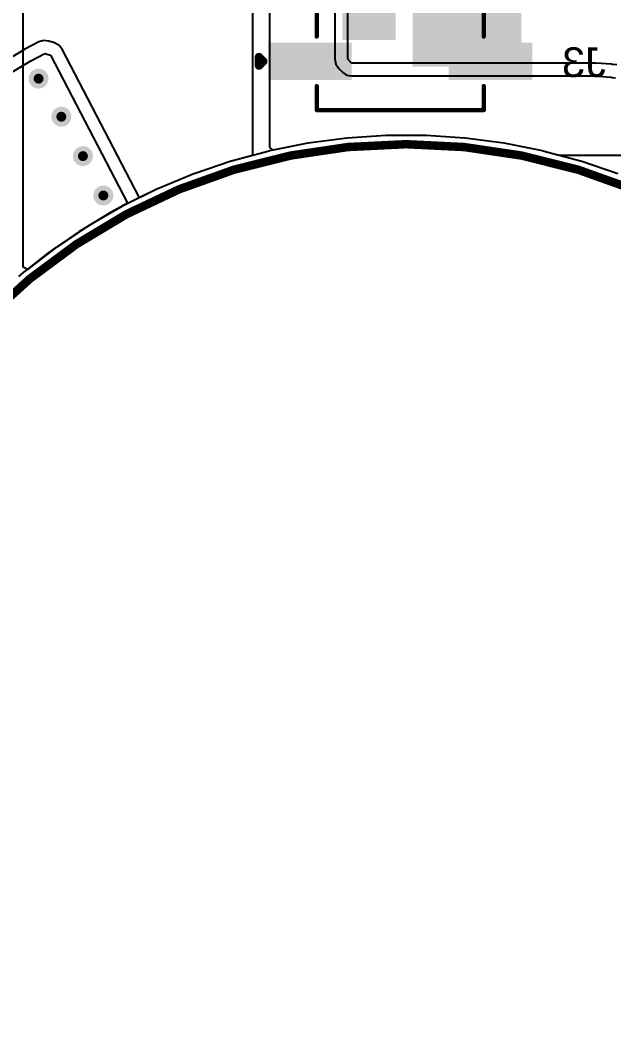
# Model space of a CAD drawing. Header units: inches. Extents: x -29.8 to 50, y -85.1 to 1.6.
# Drawn here: x -1.45 to 16.32, y -53.93 to -23.79 of the extents above; entities that cross this region are included whole.
import ezdxf

# ---------------------------------------------------------------- set-up
doc = ezdxf.new("R2010")
doc.units = ezdxf.units.IN
for name, color, linetype in [('Bottom Layer', 5, 'Continuous'), ('Bottom Overlay', 54, 'Continuous'), ('Bottom Paste', 16, 'Continuous'), ('Bottom Solder', 6, 'Continuous'), ('Mechanical 2', 216, 'Continuous'), ('Multi-Layer', 9, 'Continuous'), ('Top Layer', 1, 'Continuous'), ('Top Overlay', 2, 'Continuous'), ('Top Paste', 8, 'Continuous'), ('Top Solder', 216, 'Continuous'), ('Via Holes', 16, 'Continuous')]:
    doc.layers.add(name, color=color, linetype=linetype)
doc.styles.add('Arial', font='', dxfattribs={"height": 0.2})
doc.styles.get('Arial').set_extended_font_data('Arial')

# ---------------------------------------------------------------- blocks, each defined once
blk = doc.blocks.new('HDR_2_3__F______SMD_2_54____B_1')
at = {"layer": 'Bottom Layer'}
for points in [[(-3.904, 2.03), (-3.904, 3.05), (-1.504, 3.05), (-1.504, 2.03)], [(1.504, 2.03), (1.504, 3.05), (3.904, 3.05), (3.904, 2.03)], [(-3.904, -0.51), (-3.904, 0.51), (-1.504, 0.51), (-1.504, -0.51)], [(1.504, -0.51), (1.504, 0.51), (3.904, 0.51), (3.904, -0.51)], [(-3.904, -3.05), (-3.904, -2.03), (-1.504, -2.03), (-1.504, -3.05)], [(1.504, -3.05), (1.504, -2.03), (3.904, -2.03), (3.904, -3.05)]]:
    blk.add_hatch(color=5, dxfattribs=at).paths.add_polyline_path(points)
at = {"layer": 'Bottom Paste'}
for points in [[(-3.904, 2.03), (-3.904, 3.05), (-1.504, 3.05), (-1.504, 2.03)], [(1.504, 2.03), (1.504, 3.05), (3.904, 3.05), (3.904, 2.03)], [(-3.904, -0.51), (-3.904, 0.51), (-1.504, 0.51), (-1.504, -0.51)], [(1.504, -0.51), (1.504, 0.51), (3.904, 0.51), (3.904, -0.51)], [(-3.904, -3.05), (-3.904, -2.03), (-1.504, -2.03), (-1.504, -3.05)], [(1.504, -3.05), (1.504, -2.03), (3.904, -2.03), (3.904, -3.05)]]:
    blk.add_hatch(color=16, dxfattribs=at).paths.add_polyline_path(points)
at = {"layer": 'Bottom Solder'}
for points in [[(-3.954, 1.98), (-3.954, 3.1), (-1.454, 3.1), (-1.454, 1.98)], [(1.454, 1.98), (1.454, 3.1), (3.954, 3.1), (3.954, 1.98)], [(-3.954, -0.56), (-3.954, 0.56), (-1.454, 0.56), (-1.454, -0.56)], [(1.454, -0.56), (1.454, 0.56), (3.954, 0.56), (3.954, -0.56)], [(-3.954, -3.1), (-3.954, -1.98), (-1.454, -1.98), (-1.454, -3.1)], [(1.454, -3.1), (1.454, -1.98), (3.954, -1.98), (3.954, -3.1)]]:
    blk.add_hatch(color=6, dxfattribs=at).paths.add_polyline_path(points)
at = {"layer": 'Bottom Overlay'}
for points, const_width in [([(-2.5, 4), (2.5, 4)], 0.127), ([(-2.5, 3.281), (-2.5, 4)], 0.127), ([(2.5, 3.281), (2.5, 4)], 0.127), ([(-2.5, 0.741), (-2.5, 1.799)], 0.127), ([(2.5, 0.741), (2.5, 1.799)], 0.127), ([(-2.5, -1.799), (-2.5, -0.741)], 0.127), ([(2.5, -1.799), (2.5, -0.741)], 0.127), ([(-4.228, -2.413), (-4.101, -2.54)], 0.254), ([(-4.228, -2.667), (-4.228, -2.413)], 0.254), ([(-4.228, -2.667), (-4.101, -2.54)], 0.254), ([(-2.5, -3.5), (-2.5, -3.281)], 0.127), ([(-2.5, -4), (-2.5, -3.3)], 0.127), ([(2.5, -4), (2.5, -3.281)], 0.127), ([(-2.5, -4), (2.5, -4)], 0.127)]:
    blk.add_lwpolyline(points, dxfattribs=dict(at, const_width=const_width))
for points, const_width in [([(-2.532, 4, 1), (-2.468, 4, 1)], 0.0635), ([(-2.532, 4, 1), (-2.468, 4, 1)], 0.0635), ([(2.468, 4, 1), (2.532, 4, 1)], 0.0635), ([(2.468, 4, 1), (2.532, 4, 1)], 0.0635), ([(-2.532, 3.281, 1), (-2.468, 3.281, 1)], 0.0635), ([(2.468, 3.281, 1), (2.532, 3.281, 1)], 0.0635), ([(-2.532, 1.799, 1), (-2.468, 1.799, 1)], 0.0635), ([(2.468, 1.799, 1), (2.532, 1.799, 1)], 0.0635), ([(-2.532, 0.741, 1), (-2.468, 0.741, 1)], 0.0635), ([(2.468, 0.741, 1), (2.532, 0.741, 1)], 0.0635), ([(-2.532, -0.741, 1), (-2.468, -0.741, 1)], 0.0635), ([(2.468, -0.741, 1), (2.532, -0.741, 1)], 0.0635), ([(-2.532, -1.799, 1), (-2.468, -1.799, 1)], 0.0635), ([(2.468, -1.799, 1), (2.532, -1.799, 1)], 0.0635), ([(-4.292, -2.413, 1), (-4.165, -2.413, 1)], 0.127), ([(-4.292, -2.413, 1), (-4.165, -2.413, 1)], 0.127), ([(-4.292, -2.667, 1), (-4.165, -2.667, 1)], 0.127), ([(-4.292, -2.667, 1), (-4.165, -2.667, 1)], 0.127), ([(-4.165, -2.54, 1), (-4.038, -2.54, 1)], 0.127), ([(-4.165, -2.54, 1), (-4.038, -2.54, 1)], 0.127), ([(-2.532, -3.281, 1), (-2.468, -3.281, 1)], 0.0635), ([(-2.532, -3.3, 1), (-2.468, -3.3, 1)], 0.0635), ([(2.468, -3.281, 1), (2.532, -3.281, 1)], 0.0635), ([(-2.532, -3.5, 1), (-2.468, -3.5, 1)], 0.0635), ([(-2.532, -4, 1), (-2.468, -4, 1)], 0.0635), ([(-2.532, -4, 1), (-2.468, -4, 1)], 0.0635), ([(2.468, -4, 1), (2.532, -4, 1)], 0.0635), ([(2.468, -4, 1), (2.532, -4, 1)], 0.0635)]:
    blk.add_lwpolyline(points, format="xyb", close=True, dxfattribs=dict(at, const_width=const_width))
blk = doc.blocks.new('1812_FUSE_22')
at = {"layer": 'Top Layer'}
for points in [[(-3.505, 1.575), (-1.725, 1.575), (-1.725, -1.575), (-3.505, -1.575)], [(1.725, 1.575), (3.505, 1.575), (3.505, -1.575), (1.725, -1.575)]]:
    blk.add_hatch(color=1, dxfattribs=at).paths.add_polyline_path(points)
at = {"layer": 'Top Paste'}
for points in [[(-3.505, 1.575), (-1.725, 1.575), (-1.725, -1.575), (-3.505, -1.575)], [(1.725, 1.575), (3.505, 1.575), (3.505, -1.575), (1.725, -1.575)]]:
    blk.add_hatch(color=8, dxfattribs=at).paths.add_polyline_path(points)
at = {"layer": 'Top Solder'}
for points in [[(-3.555, 1.625), (-1.675, 1.625), (-1.675, -1.625), (-3.555, -1.625)], [(1.675, 1.625), (3.555, 1.625), (3.555, -1.625), (1.675, -1.625)]]:
    blk.add_hatch(color=216, dxfattribs=at).paths.add_polyline_path(points)
at = {"layer": 'Top Overlay', "const_width": 0.127}
for points in [[(-1.626, 1.575), (1.626, 1.6)], [(1.626, -1.6), (-1.626, -1.6)]]:
    blk.add_lwpolyline(points, dxfattribs=at)
at = {"layer": 'Top Overlay', "const_width": 0.0635}
for points in [[(-1.657, 1.575, 1), (-1.594, 1.575, 1)], [(1.594, 1.6, 1), (1.657, 1.6, 1)], [(-1.657, -1.6, 1), (-1.594, -1.6, 1)], [(1.594, -1.6, 1), (1.657, -1.6, 1)]]:
    blk.add_lwpolyline(points, format="xyb", close=True, dxfattribs=at)
blk = doc.blocks.new('SOD_123_26')
at = {"layer": 'Top Layer'}
for points in [[(-1.1, 0.45), (-1.1, -0.45), (-2.05, -0.45), (-2.05, 0.45)], [(2.05, 0.45), (2.05, -0.45), (1.1, -0.45), (1.1, 0.45)]]:
    blk.add_hatch(color=1, dxfattribs=at).paths.add_polyline_path(points)
at = {"layer": 'Top Overlay'}
for points in [[(0.965, 0.508), (2.819, 0.508), (2.819, 0.8), (0.965, 0.8)], [(2.12, -0.79), (2.819, -0.79), (2.819, 0.785), (2.12, 0.785)], [(0.965, -0.8), (2.819, -0.8), (2.819, -0.508), (0.965, -0.508)]]:
    blk.add_hatch(color=2, dxfattribs=at).paths.add_polyline_path(points)
at = {"layer": 'Top Paste'}
for points in [[(-1.1, 0.45), (-1.1, -0.45), (-2.05, -0.45), (-2.05, 0.45)], [(2.05, 0.45), (2.05, -0.45), (1.1, -0.45), (1.1, 0.45)]]:
    blk.add_hatch(color=8, dxfattribs=at).paths.add_polyline_path(points)
at = {"layer": 'Top Solder'}
for points in [[(-0.998, 0.552), (-0.998, -0.552), (-2.152, -0.552), (-2.152, 0.552)], [(2.152, 0.552), (2.152, -0.552), (0.998, -0.552), (0.998, 0.552)]]:
    blk.add_hatch(color=216, dxfattribs=at).paths.add_polyline_path(points)
at = {"layer": 'Top Overlay', "const_width": 0.127}
for points in [[(-1.372, 0.584), (-1.372, 0.737)], [(0.965, 0.737), (-1.372, 0.737)], [(-1.372, -0.737), (-1.372, -0.584)], [(0.965, -0.737), (-1.372, -0.737)]]:
    blk.add_lwpolyline(points, dxfattribs=at)
at = {"layer": 'Top Overlay', "const_width": 0.0635}
for points in [[(-1.403, 0.737, 1), (-1.34, 0.737, 1)], [(-1.403, 0.737, 1), (-1.34, 0.737, 1)], [(-1.403, 0.584, 1), (-1.34, 0.584, 1)], [(0.933, 0.737, 1), (0.997, 0.737, 1)], [(-1.403, -0.584, 1), (-1.34, -0.584, 1)], [(-1.403, -0.737, 1), (-1.34, -0.737, 1)], [(-1.403, -0.737, 1), (-1.34, -0.737, 1)], [(0.933, -0.737, 1), (0.997, -0.737, 1)]]:
    blk.add_lwpolyline(points, format="xyb", close=True, dxfattribs=at)

msp = doc.modelspace()

# ---------------------------------------------------------------- hatches: boundary and pattern name
at = {"layer": 'Bottom Layer'}
h = msp.add_hatch(color=5, dxfattribs=at)
edge = h.paths.add_edge_path()
edge.add_arc((-0.9, -25.537), 0.3, 0, 360)
h = msp.add_hatch(color=5, dxfattribs=at)
edge = h.paths.add_edge_path()
edge.add_arc((-0.218, -26.677), 0.3, 0, 360)
h = msp.add_hatch(color=5, dxfattribs=at)
edge = h.paths.add_edge_path()
edge.add_arc((0.428, -27.857), 0.3, 0, 360)
h = msp.add_hatch(color=5, dxfattribs=at)
edge = h.paths.add_edge_path()
edge.add_arc((1.04, -29.036), 0.3, 0, 360)
at = {"layer": 'Top Layer'}
h = msp.add_hatch(color=1, dxfattribs=at)
edge = h.paths.add_edge_path()
edge.add_arc((-0.9, -25.537), 0.3, 0, 360)
h = msp.add_hatch(color=1, dxfattribs=at)
edge = h.paths.add_edge_path()
edge.add_arc((-0.218, -26.677), 0.3, 0, 360)
h = msp.add_hatch(color=1, dxfattribs=at)
edge = h.paths.add_edge_path()
edge.add_arc((0.428, -27.857), 0.3, 0, 360)
h = msp.add_hatch(color=1, dxfattribs=at)
edge = h.paths.add_edge_path()
edge.add_arc((1.04, -29.036), 0.3, 0, 360)
at = {"layer": 'Via Holes'}
h = msp.add_hatch(color=7, dxfattribs=at)
edge = h.paths.add_edge_path()
edge.add_arc((-0.9, -25.537), 0.15, 0, 360)
h = msp.add_hatch(color=7, dxfattribs=at)
edge = h.paths.add_edge_path()
edge.add_arc((-0.218, -26.677), 0.15, 0, 360)
h = msp.add_hatch(color=7, dxfattribs=at)
edge = h.paths.add_edge_path()
edge.add_arc((0.428, -27.857), 0.15, 0, 360)
h = msp.add_hatch(color=7, dxfattribs=at)
edge = h.paths.add_edge_path()
edge.add_arc((1.04, -29.036), 0.15, 0, 360)

# ---------------------------------------------------------------- linework, layer by layer
at = {"layer": 'Bottom Layer'}
for p, q in [((5.507, -21.057), (5.507, -27.837)), ((-1.363, -31.186), (-1.363, -23.089)), ((6.024, -27.599), (6.024, -23.555)), ((8.326, -27.319), (7.174, -27.471)), ((8.335, -27.32), (8.326, -27.319)), ((8.343, -27.318), (8.335, -27.32)), ((9.503, -27.242), (8.343, -27.318)), ((9.511, -27.243), (9.503, -27.242)), ((9.52, -27.241), (9.511, -27.243)), ((10.682, -27.241), (9.52, -27.241)), ((10.69, -27.243), (10.682, -27.241)), ((10.699, -27.242), (10.69, -27.243)), ((11.859, -27.318), (10.699, -27.242)), ((11.867, -27.32), (11.859, -27.318)), ((11.875, -27.319), (11.867, -27.32)), ((13.028, -27.471), (11.875, -27.319)), ((6.122, -27.68), (6.024, -27.599)), ((7.157, -27.474), (6.122, -27.68)), ((7.166, -27.474), (7.157, -27.474)), ((7.174, -27.471), (7.166, -27.474)), ((13.036, -27.474), (13.028, -27.471)), ((13.044, -27.474), (13.036, -27.474)), ((14.184, -27.7), (13.044, -27.474)), ((14.192, -27.704), (14.184, -27.7)), ((14.201, -27.704), (14.192, -27.704)), ((14.701, -27.838), (14.201, -27.704)), ((4.862, -28.01), (3.762, -28.384)), ((4.871, -28.009), (4.862, -28.01)), ((4.879, -28.005), (4.871, -28.009)), ((5.507, -27.837), (4.879, -28.005)), ((27.905, -27.838), (14.701, -27.838)), ((3.746, -28.39), (2.672, -28.834)), ((3.754, -28.388), (3.746, -28.39)), ((3.762, -28.384), (3.754, -28.388)), ((2.657, -28.841), (1.615, -29.355)), ((2.665, -28.839), (2.657, -28.841)), ((2.672, -28.834), (2.665, -28.839)), ((1.6, -29.363), (0.593, -29.944)), ((1.608, -29.36), (1.6, -29.363)), ((1.615, -29.355), (1.608, -29.36)), ((0.579, -29.953), (-0.387, -30.599)), ((0.587, -29.95), (0.579, -29.953)), ((0.593, -29.944), (0.587, -29.95)), ((-0.401, -30.609), (-1.236, -31.249)), ((-0.394, -30.605), (-0.401, -30.609)), ((-0.387, -30.599), (-0.394, -30.605)), ((-1.236, -31.249), (-1.363, -31.186))]:
    msp.add_line(p, q, dxfattribs=at)
at = {"layer": 'Mechanical 2', "const_width": 0.254}
msp.add_lwpolyline([(37.495, -16.446, -2.502525), (-17.293, -16.446)], format="xyb", dxfattribs=at)
msp.add_lwpolyline([(27.851, -45.25, 1), (-7.649, -45.25, 1)], format="xyb", close=True, dxfattribs=at)
at = {"layer": 'Multi-Layer'}
for p, q in [((7.208, -27.728), (6.068, -27.954)), ((8.36, -27.576), (7.208, -27.728)), ((9.52, -27.5), (8.36, -27.576)), ((10.101, -27.5), (9.52, -27.5)), ((10.682, -27.5), (10.101, -27.5)), ((11.842, -27.576), (10.682, -27.5)), ((12.994, -27.728), (11.842, -27.576)), ((14.134, -27.954), (12.994, -27.728)), ((6.068, -27.954), (4.946, -28.255)), ((15.256, -28.255), (14.134, -27.954)), ((4.946, -28.255), (3.845, -28.629)), ((16.357, -28.629), (15.256, -28.255)), ((3.845, -28.629), (2.771, -29.074)), ((2.771, -29.074), (1.729, -29.588)), ((1.729, -29.588), (0.723, -30.169)), ((0.723, -30.169), (-0.244, -30.814)), ((-0.244, -30.814), (-1.166, -31.522)), ((-1.166, -31.522), (-2.039, -32.288))]:
    msp.add_line(p, q, dxfattribs=at)
at = {"layer": 'Top Layer'}
for p, q in [((7.972, -21.276), (7.972, -24.959)), ((8.36, -24.959), (8.36, -21.276)), ((-0.744, -24.396), (-0.819, -24.418)), ((-0.743, -24.396), (-0.744, -24.396)), ((-0.744, -24.396), (-0.744, -24.396)), ((-0.669, -24.404), (-0.743, -24.396)), ((-0.593, -24.412), (-0.669, -24.404)), ((-0.593, -24.413), (-0.593, -24.412)), ((-0.422, -24.466), (-0.593, -24.413)), ((-0.593, -24.413), (-0.593, -24.413)), ((-1.324, -24.667), (-2.354, -25.275)), ((-1.315, -24.663), (-1.324, -24.667)), ((-1.307, -24.657), (-1.315, -24.663)), ((-0.889, -24.439), (-1.307, -24.657)), ((-0.819, -24.418), (-0.889, -24.439)), ((-0.889, -24.439), (-0.889, -24.439)), ((-0.889, -24.439), (-0.889, -24.439)), ((-0.421, -24.467), (-0.422, -24.466)), ((-0.356, -24.502), (-0.421, -24.467)), ((-0.421, -24.467), (-0.421, -24.467)), ((-0.289, -24.539), (-0.356, -24.502)), ((-0.288, -24.539), (-0.289, -24.539)), ((-0.288, -24.54), (-0.288, -24.539)), ((-0.241, -24.599), (-0.288, -24.54)), ((-0.194, -24.657), (-0.241, -24.599)), ((-0.194, -24.658), (-0.194, -24.657)), ((2.109, -29.087), (-0.194, -24.658)), ((-0.194, -24.658), (-0.194, -24.658)), ((-2.157, -25.609), (-1.127, -25.001)), ((-1.127, -25.001), (-0.709, -24.783)), ((-0.709, -24.783), (-0.538, -24.837)), ((-0.538, -24.837), (1.764, -29.266)), ((7.972, -24.959), (8.001, -25.107)), ((8.471, -25.07), (8.36, -24.959)), ((8.001, -25.107), (8.085, -25.233)), ((8.085, -25.233), (8.197, -25.344)), ((15.752, -25.07), (8.471, -25.07)), ((15.767, -25.073), (15.752, -25.07)), ((15.782, -25.071), (15.767, -25.073)), ((16.254, -25.107), (15.782, -25.071)), ((16.267, -25.111), (16.254, -25.107)), ((16.28, -25.11), (16.267, -25.111)), ((16.299, -25.113), (16.28, -25.11)), ((16.417, -25.124), (16.299, -25.113)), ((8.197, -25.344), (8.323, -25.429)), ((8.323, -25.429), (8.471, -25.458)), ((8.471, -25.458), (15.752, -25.458)), ((15.752, -25.458), (16.224, -25.495)), ((16.224, -25.495), (16.224, -25.495)), ((16.224, -25.495), (16.243, -25.498)), ((16.243, -25.498), (16.253, -25.497)), ((16.253, -25.497), (16.262, -25.5)), ((16.262, -25.5), (16.373, -25.51)), ((8.326, -27.319), (7.174, -27.471)), ((8.335, -27.32), (8.326, -27.319)), ((8.343, -27.318), (8.335, -27.32)), ((9.503, -27.242), (8.343, -27.318)), ((9.511, -27.243), (9.503, -27.242)), ((9.52, -27.241), (9.511, -27.243)), ((10.682, -27.241), (9.52, -27.241)), ((10.69, -27.243), (10.682, -27.241)), ((10.699, -27.242), (10.69, -27.243)), ((11.859, -27.318), (10.699, -27.242)), ((11.867, -27.32), (11.859, -27.318)), ((11.875, -27.319), (11.867, -27.32)), ((13.028, -27.471), (11.875, -27.319)), ((6.001, -27.704), (4.879, -28.005)), ((6.01, -27.704), (6.001, -27.704)), ((6.018, -27.7), (6.01, -27.704)), ((7.157, -27.474), (6.018, -27.7)), ((7.166, -27.474), (7.157, -27.474)), ((7.174, -27.471), (7.166, -27.474)), ((13.036, -27.474), (13.028, -27.471)), ((13.044, -27.474), (13.036, -27.474)), ((14.184, -27.7), (13.044, -27.474)), ((14.192, -27.704), (14.184, -27.7)), ((14.201, -27.704), (14.192, -27.704)), ((15.323, -28.005), (14.201, -27.704)), ((4.862, -28.01), (3.762, -28.384)), ((4.871, -28.009), (4.862, -28.01)), ((4.879, -28.005), (4.871, -28.009)), ((15.331, -28.009), (15.323, -28.005)), ((15.339, -28.01), (15.331, -28.009)), ((16.44, -28.384), (15.339, -28.01)), ((3.746, -28.39), (2.672, -28.834)), ((3.754, -28.388), (3.746, -28.39)), ((3.762, -28.384), (3.754, -28.388)), ((2.657, -28.841), (2.135, -29.099)), ((2.665, -28.839), (2.657, -28.841)), ((2.672, -28.834), (2.665, -28.839)), ((2.135, -29.099), (2.109, -29.087)), ((1.269, -29.535), (0.304, -30.119)), ((1.764, -29.266), (1.269, -29.535)), ((0.304, -30.119), (-0.359, -30.58)), ((-0.408, -30.614), (-0.622, -30.762)), ((-0.401, -30.609), (-0.408, -30.614)), ((-0.399, -30.608), (-0.401, -30.609)), ((-0.39, -30.601), (-0.399, -30.608)), ((-0.387, -30.599), (-0.39, -30.601)), ((-0.359, -30.58), (-0.387, -30.599)), ((-0.622, -30.762), (-1.237, -31.25)), ((-1.358, -31.346), (-1.505, -31.462)), ((-1.336, -31.327), (-1.358, -31.346)), ((-1.329, -31.323), (-1.336, -31.327)), ((-1.323, -31.316), (-1.329, -31.323)), ((-1.237, -31.25), (-1.323, -31.316))]:
    msp.add_line(p, q, dxfattribs=at)

# ---------------------------------------------------------------- block references
at = {"rotation": 270}
for name, p in [('1812_FUSE_22', (11.923, -21.619)), ('SOD_123_26', (8.992, -21.565))]:
    msp.add_blockref(name, p, dxfattribs=at)
msp.add_blockref('HDR_2_3__F______SMD_2_54____B_1', (9.928, -22.479))

# ---------------------------------------------------------------- texts
at = {"layer": 'Bottom Overlay', "style": 'Arial', "text_generation_flag": 2}
msp.add_text('J3', height=0.889, dxfattribs=at).set_placement((16.082, -25.489))

doc.saveas('drawing.dxf')
